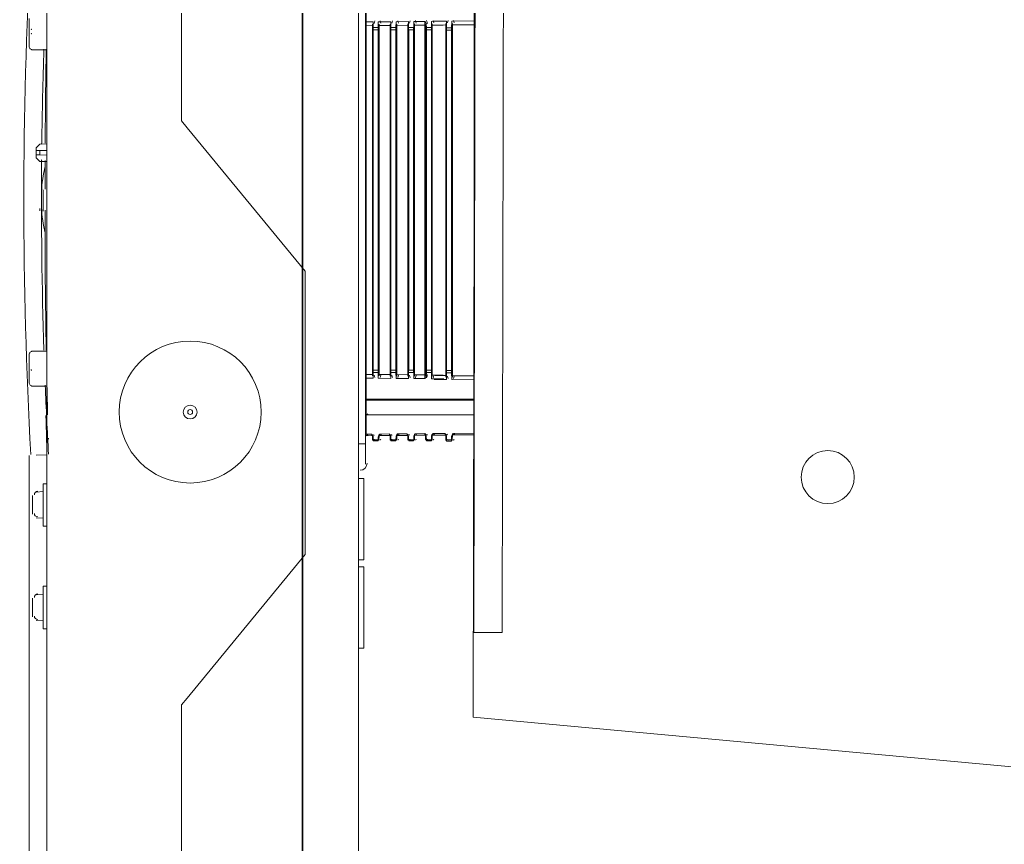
# Model space of a CAD drawing. Header units: millimetres. Extents: x -10496 to -5455, y -188 to 7293.
# Drawn here: x -7492.87 to -7465.06, y 3110.76 to 3134.06 of the extents above; entities that cross this region are included whole.
import ezdxf

# ---------------------------------------------------------------- set-up
doc = ezdxf.new("R2010")
doc.units = ezdxf.units.MM
for name, color, linetype, lineweight in [('00 TEFRİŞ', 252, 'Continuous', 13), ('GJC_duvar', 10, 'Continuous', 30), ('GJC_tefris', 30, 'Continuous', 0), ('GJC_ölçüler', 253, 'Continuous', 5)]:
    doc.layers.add(name, color=color, linetype=linetype, lineweight=lineweight)

# ---------------------------------------------------------------- blocks, each defined once
blk = doc.blocks.new('rölöveteyit')
at = {"layer": 'GJC_duvar'}
blk.add_lwpolyline([(31617.041, -28365.676), (31617.041, -28995.676)], dxfattribs=at)
blk = doc.blocks.new('new ytong')
at = {"layer": '00 TEFRİŞ', "color": 8}
blk.add_line((-19093.338, 3825.562), (-19093.338, 2635.562), dxfattribs=at)
at = {"layer": 'GJC_duvar'}
blk.add_lwpolyline([(-19093.338, 3825.562), (-19093.338, 2635.562)], dxfattribs=at)
at = {"layer": 'GJC_ölçüler', "color": 51, "lineweight": 30, "true_color": 0xf8f6b0}
blk.add_lwpolyline([(-19093.338, 3815.562), (-18813.338, 3815.562), (-18813.338, 3339.395), (-19093.338, 3339.395)], close=True, dxfattribs=at)
blk = doc.blocks.new('fgjh')
at = {"layer": 'GJC_tefris', "color": 151, "extrusion": (-0.016672, 1.52509e-05, 0.999861)}
for p, q in [((5037975.459, 2445223.817, 2049.159), (5037991.807, 2445223.817, 2049.431)), ((5037987.772, 2445223.718, 2049.364), (5037987.243, 2445223.718, 2049.355)), ((5037990.672, 2445223.718, 2049.412), (5037990.143, 2445223.718, 2049.404)), ((5037993.762, 2445223.717, 2049.464), (5037993.762, 2445223.317, 2049.464)), ((5037993.862, 2445223.817, 2049.466), (5037994.652, 2445223.817, 2049.479)), ((5037994.752, 2445223.317, 2049.48), (5037994.752, 2445223.717, 2049.48)), ((5038003.26, 2445223.717, 2049.622), (5038003.26, 2445223.317, 2049.622)), ((5038003.36, 2445223.817, 2049.624), (5038004.15, 2445223.817, 2049.637)), ((5037986.908, 2445223.417, 2049.35), (5037988.108, 2445223.417, 2049.37)), ((5037986.908, 2445223.417, 2049.35), (5037986.908, 2445223.317, 2049.35)), ((5037987.143, 2445223.623, 2049.354), (5037987.133, 2445223.418, 2049.353)), ((5037987.133, 2445223.418, 2049.353), (5037987.883, 2445223.418, 2049.366)), ((5037987.381, 2445223.418, 2049.358), (5037987.383, 2445223.417, 2049.358)), ((5037987.633, 2445223.417, 2049.362), (5037987.635, 2445223.418, 2049.362)), ((5037987.883, 2445223.418, 2049.366), (5037987.872, 2445223.623, 2049.366)), ((5037988.108, 2445223.317, 2049.37), (5037988.108, 2445223.417, 2049.37)), ((5037989.807, 2445223.417, 2049.398), (5037991.007, 2445223.417, 2049.418)), ((5037989.807, 2445223.417, 2049.398), (5037989.807, 2445223.317, 2049.398)), ((5037990.043, 2445223.623, 2049.402), (5037990.032, 2445223.418, 2049.402)), ((5037990.032, 2445223.418, 2049.402), (5037990.782, 2445223.418, 2049.414)), ((5037990.28, 2445223.418, 2049.406), (5037990.282, 2445223.417, 2049.406)), ((5037990.532, 2445223.417, 2049.41), (5037990.534, 2445223.418, 2049.41)), ((5037990.782, 2445223.418, 2049.414), (5037990.771, 2445223.623, 2049.414)), ((5037991.007, 2445223.317, 2049.418), (5037991.007, 2445223.417, 2049.418)), ((5037991.813, 2445223.617, 2049.431), (5037991.821, 2445223.317, 2049.432)), ((5037998.706, 2445223.417, 2049.546), (5037999.006, 2445223.417, 2049.551)), ((5037998.711, 2445223.517, 2049.547), (5037998.78, 2445223.517, 2049.548)), ((5037999.306, 2445223.417, 2049.556), (5037999.006, 2445223.417, 2049.551)), ((5038000.111, 2445223.517, 2049.57), (5038000.108, 2445223.317, 2049.57)), ((5038000.213, 2445223.617, 2049.572), (5038000.111, 2445223.517, 2049.57)), ((5038000.115, 2445223.517, 2049.57), (5038000.111, 2445223.517, 2049.57)), ((5038000.115, 2445223.517, 2049.57), (5038000.115, 2445223.517, 2049.57)), ((5038000.22, 2445223.617, 2049.572), (5038000.213, 2445223.617, 2049.572)), ((5038000.22, 2445223.617, 2049.572), (5038000.248, 2445223.617, 2049.572)), ((5038000.277, 2445223.617, 2049.573), (5038000.248, 2445223.617, 2049.572)), ((5038000.277, 2445223.617, 2049.573), (5038000.297, 2445223.617, 2049.573)), ((5038000.291, 2445223.317, 2049.573), (5038000.295, 2445223.509, 2049.573)), ((5038000.295, 2445223.509, 2049.573), (5038000.297, 2445223.617, 2049.573)), ((5038000.297, 2445223.617, 2049.573), (5038000.312, 2445223.617, 2049.573)), ((5038000.312, 2445223.517, 2049.573), (5038000.311, 2445223.517, 2049.573)), ((5038000.312, 2445223.617, 2049.573), (5038000.4, 2445223.617, 2049.575)), ((5038000.4, 2445223.517, 2049.575), (5038000.312, 2445223.517, 2049.573)), ((5038000.4, 2445223.617, 2049.575), (5038000.415, 2445223.617, 2049.575)), ((5038000.401, 2445223.517, 2049.575), (5038000.4, 2445223.517, 2049.575)), ((5038000.415, 2445223.617, 2049.575), (5038000.435, 2445223.617, 2049.575)), ((5038000.415, 2445223.617, 2049.575), (5038000.417, 2445223.509, 2049.575)), ((5038000.417, 2445223.509, 2049.575), (5038000.42, 2445223.317, 2049.575)), ((5038000.464, 2445223.617, 2049.576), (5038000.435, 2445223.617, 2049.575)), ((5038000.464, 2445223.617, 2049.576), (5038000.492, 2445223.617, 2049.576)), ((5038000.601, 2445223.517, 2049.578), (5038000.499, 2445223.617, 2049.576)), ((5038000.597, 2445223.517, 2049.578), (5038000.596, 2445223.517, 2049.578)), ((5038000.597, 2445223.517, 2049.578), (5038000.601, 2445223.517, 2049.578)), ((5038000.604, 2445223.317, 2049.578), (5038000.601, 2445223.517, 2049.578)), ((5037979.122, 2445223.317, 2049.22), (5038018.89, 2445223.317, 2049.883)), ((5037967.735, 2445219.517, 2049.03), (5037984.758, 2445219.517, 2049.314)), ((5037984.758, 2445219.517, 2049.314), (5037984.952, 2445219.357, 2049.317)), ((5038001.061, 2445219.357, 2049.586), (5038001.256, 2445219.517, 2049.589)), ((5038001.256, 2445219.517, 2049.589), (5038030.277, 2445219.517, 2050.073)), ((5037984.952, 2445219.357, 2049.317), (5037989.007, 2445216.017, 2049.385)), ((5037997.006, 2445216.017, 2049.518), (5038001.061, 2445219.357, 2049.586)), ((5037989.007, 2445216.017, 2049.385), (5037997.006, 2445216.017, 2049.518)), ((5038030.277, 2445214.517, 2050.073), (5037967.735, 2445214.517, 2049.03)), ((5037986.358, 2445214.517, 2049.341), (5037986.358, 2445214.367, 2049.341)), ((5037988.657, 2445214.367, 2049.379), (5037988.657, 2445214.517, 2049.379)), ((5037988.857, 2445214.517, 2049.382), (5037988.857, 2445214.367, 2049.382)), ((5037991.157, 2445214.367, 2049.421), (5037991.157, 2445214.517, 2049.421)), ((5037991.362, 2445214.517, 2049.424), (5037991.362, 2445214.514, 2049.424)), ((5037992.132, 2445214.317, 2049.437), (5037992.132, 2445214.514, 2049.437)), ((5037986.358, 2445214.367, 2049.341), (5037988.657, 2445214.367, 2049.379)), ((5037988.857, 2445214.367, 2049.382), (5037991.157, 2445214.367, 2049.421)), ((5037991.562, 2445214.317, 2049.427), (5037992.132, 2445214.317, 2049.437)), ((5037992.132, 2445214.317, 2049.437), (5038005.908, 2445214.317, 2049.667)), ((5037992.363, 2445214.297, 2049.441), (5037992.364, 2445214.139, 2049.441)), ((5037992.408, 2445214.14, 2049.442), (5037992.407, 2445214.297, 2049.442)), ((5037992.407, 2445214.297, 2049.442), (5037992.956, 2445214.297, 2049.451)), ((5037992.956, 2445214.297, 2049.451), (5037993.37, 2445214.297, 2049.458)), ((5037992.956, 2445214.297, 2049.451), (5037992.956, 2445211.245, 2049.451)), ((5037993.37, 2445214.297, 2049.458), (5037993.37, 2445211.245, 2049.458)), ((5037993.37, 2445214.297, 2049.458), (5037993.396, 2445214.297, 2049.458)), ((5037993.396, 2445211.245, 2049.458), (5037993.396, 2445214.297, 2049.458)), ((5037993.396, 2445214.297, 2049.458), (5037993.988, 2445214.297, 2049.468)), ((5037993.988, 2445214.297, 2049.468), (5037993.987, 2445214.101, 2049.468)), ((5037994.093, 2445214.12, 2049.47), (5037994.094, 2445214.297, 2049.47)), ((5037994.094, 2445214.317, 2049.47), (5037994.094, 2445214.297, 2049.47)), ((5037994.094, 2445214.297, 2049.47), (5038003.945, 2445214.297, 2049.634)), ((5038003.945, 2445214.317, 2049.634), (5038003.945, 2445214.297, 2049.634)), ((5038003.947, 2445214.12, 2049.634), (5038003.945, 2445214.297, 2049.634)), ((5038004.644, 2445214.297, 2049.646), (5038004.051, 2445214.297, 2049.636)), ((5038004.051, 2445214.297, 2049.636), (5038004.053, 2445214.101, 2049.636)), ((5037992.221, 2445214.097, 2049.438), (5037992.25, 2445214.098, 2049.439)), ((5037992.221, 2445214.097, 2049.438), (5037992.221, 2445213.957, 2049.438)), ((5037992.25, 2445213.956, 2049.439), (5037992.221, 2445213.957, 2049.438)), ((5037992.264, 2445214.118, 2049.439), (5037992.24, 2445214.117, 2049.439)), ((5037992.24, 2445213.937, 2049.439), (5037992.264, 2445213.936, 2049.439)), ((5037992.25, 2445214.098, 2049.439), (5037992.331, 2445214.099, 2049.44)), ((5037992.25, 2445213.956, 2049.439), (5037992.25, 2445214.098, 2049.439)), ((5037992.333, 2445213.955, 2049.44), (5037992.25, 2445213.956, 2049.439)), ((5037992.345, 2445214.119, 2049.441), (5037992.264, 2445214.118, 2049.439)), ((5037992.264, 2445213.936, 2049.439), (5037992.347, 2445213.935, 2049.441)), ((5037992.366, 2445213.915, 2049.441), (5037992.368, 2445213.639, 2049.441)), ((5037992.412, 2445213.64, 2049.442), (5037992.41, 2445213.914, 2049.442)), ((5037993.985, 2445213.954, 2049.468), (5037993.982, 2445213.601, 2049.468)), ((5037994.145, 2445213.956, 2049.471), (5037993.985, 2445213.954, 2049.468)), ((5037993.987, 2445214.101, 2049.468), (5037994.145, 2445214.098, 2049.471)), ((5037994.052, 2445213.934, 2049.469), (5037994.159, 2445213.936, 2049.471)), ((5037994.159, 2445214.118, 2049.471), (5037994.053, 2445214.12, 2049.469)), ((5037994.088, 2445213.62, 2049.47), (5037994.091, 2445213.935, 2049.47)), ((5037994.091, 2445213.935, 2049.47), (5038003.948, 2445213.935, 2049.634)), ((5038003.947, 2445214.12, 2049.634), (5037994.093, 2445214.12, 2049.47)), ((5037994.145, 2445214.098, 2049.471), (5037994.145, 2445213.956, 2049.471)), ((5038003.824, 2445214.117, 2049.632), (5037994.216, 2445214.117, 2049.472)), ((5037994.216, 2445214.117, 2049.472), (5037994.216, 2445214.097, 2049.472)), ((5037994.216, 2445213.957, 2049.472), (5037994.216, 2445214.097, 2049.472)), ((5037994.216, 2445214.097, 2049.472), (5038003.824, 2445214.097, 2049.632)), ((5038003.824, 2445213.957, 2049.632), (5037994.216, 2445213.957, 2049.472)), ((5037994.216, 2445213.957, 2049.472), (5037994.216, 2445213.937, 2049.472)), ((5037994.216, 2445213.937, 2049.472), (5038003.824, 2445213.937, 2049.632)), ((5038003.824, 2445214.117, 2049.632), (5038003.824, 2445214.097, 2049.632)), ((5038003.824, 2445213.957, 2049.632), (5038003.824, 2445214.097, 2049.632)), ((5038003.824, 2445213.957, 2049.632), (5038003.824, 2445213.937, 2049.632)), ((5038003.88, 2445214.118, 2049.633), (5038003.986, 2445214.12, 2049.635)), ((5038003.988, 2445213.934, 2049.635), (5038003.88, 2445213.936, 2049.633)), ((5038004.053, 2445214.101, 2049.636), (5038003.894, 2445214.098, 2049.633)), ((5038003.894, 2445214.098, 2049.633), (5038003.894, 2445213.956, 2049.633)), ((5038003.894, 2445213.956, 2049.633), (5038004.054, 2445213.954, 2049.636)), ((5038003.951, 2445213.62, 2049.634), (5038003.948, 2445213.935, 2049.634)), ((5038004.054, 2445213.954, 2049.636), (5038004.057, 2445213.601, 2049.636)), ((5037992.221, 2445213.597, 2049.438), (5037992.25, 2445213.598, 2049.439)), ((5037992.221, 2445213.597, 2049.438), (5037992.221, 2445213.457, 2049.438)), ((5037992.25, 2445213.456, 2049.439), (5037992.221, 2445213.457, 2049.438)), ((5037992.264, 2445213.618, 2049.439), (5037992.24, 2445213.617, 2049.439)), ((5037992.24, 2445213.437, 2049.439), (5037992.264, 2445213.436, 2049.439)), ((5037992.25, 2445213.598, 2049.439), (5037992.336, 2445213.599, 2049.44)), ((5037992.25, 2445213.456, 2049.439), (5037992.25, 2445213.598, 2049.439)), ((5037992.338, 2445213.455, 2049.44), (5037992.25, 2445213.456, 2049.439)), ((5037992.35, 2445213.619, 2049.441), (5037992.264, 2445213.618, 2049.439)), ((5037992.264, 2445213.436, 2049.439), (5037992.351, 2445213.435, 2049.441)), ((5037992.37, 2445213.415, 2049.441), (5037992.373, 2445213.14, 2049.441)), ((5037992.417, 2445213.14, 2049.442), (5037992.414, 2445213.414, 2049.442)), ((5037993.981, 2445213.453, 2049.468), (5037993.978, 2445213.101, 2049.468)), ((5037994.145, 2445213.456, 2049.471), (5037993.981, 2445213.453, 2049.468)), ((5037993.982, 2445213.601, 2049.468), (5037994.145, 2445213.598, 2049.471)), ((5037994.047, 2445213.434, 2049.469), (5037994.159, 2445213.436, 2049.471)), ((5037994.159, 2445213.618, 2049.471), (5037994.049, 2445213.62, 2049.469)), ((5037994.084, 2445213.12, 2049.47), (5037994.087, 2445213.434, 2049.47)), ((5037994.087, 2445213.434, 2049.47), (5038003.953, 2445213.434, 2049.634)), ((5038003.951, 2445213.62, 2049.634), (5037994.088, 2445213.62, 2049.47)), ((5037994.145, 2445213.598, 2049.471), (5037994.145, 2445213.456, 2049.471)), ((5038003.824, 2445213.617, 2049.632), (5037994.216, 2445213.617, 2049.472)), ((5037994.216, 2445213.617, 2049.472), (5037994.216, 2445213.597, 2049.472)), ((5037994.216, 2445213.457, 2049.472), (5037994.216, 2445213.597, 2049.472)), ((5037994.216, 2445213.597, 2049.472), (5038003.824, 2445213.597, 2049.632)), ((5038003.824, 2445213.457, 2049.632), (5037994.216, 2445213.457, 2049.472)), ((5037994.216, 2445213.457, 2049.472), (5037994.216, 2445213.437, 2049.472)), ((5037994.216, 2445213.437, 2049.472), (5038003.824, 2445213.437, 2049.632)), ((5038003.824, 2445213.617, 2049.632), (5038003.824, 2445213.597, 2049.632)), ((5038003.824, 2445213.457, 2049.632), (5038003.824, 2445213.597, 2049.632)), ((5038003.824, 2445213.457, 2049.632), (5038003.824, 2445213.437, 2049.632)), ((5038003.88, 2445213.618, 2049.633), (5038003.99, 2445213.62, 2049.635)), ((5038003.992, 2445213.434, 2049.635), (5038003.88, 2445213.436, 2049.633)), ((5038004.057, 2445213.601, 2049.636), (5038003.894, 2445213.598, 2049.633)), ((5038003.894, 2445213.598, 2049.633), (5038003.894, 2445213.456, 2049.633)), ((5038003.894, 2445213.456, 2049.633), (5038004.058, 2445213.453, 2049.636)), ((5038003.955, 2445213.12, 2049.634), (5038003.953, 2445213.434, 2049.634)), ((5038004.058, 2445213.453, 2049.636), (5038004.061, 2445213.101, 2049.636)), ((5037992.221, 2445213.097, 2049.438), (5037992.25, 2445213.098, 2049.439)), ((5037992.221, 2445213.097, 2049.438), (5037992.221, 2445212.957, 2049.438)), ((5037992.264, 2445213.118, 2049.439), (5037992.24, 2445213.117, 2049.439)), ((5037992.25, 2445213.098, 2049.439), (5037992.34, 2445213.099, 2049.44)), ((5037992.25, 2445212.956, 2049.439), (5037992.25, 2445213.098, 2049.439)), ((5037992.354, 2445213.119, 2049.441), (5037992.264, 2445213.118, 2049.439)), ((5037993.978, 2445213.101, 2049.468), (5037994.145, 2445213.098, 2049.471)), ((5037994.159, 2445213.118, 2049.471), (5037994.045, 2445213.12, 2049.469)), ((5038003.955, 2445213.12, 2049.634), (5037994.084, 2445213.12, 2049.47)), ((5037994.145, 2445213.098, 2049.471), (5037994.145, 2445212.956, 2049.471)), ((5038003.824, 2445213.117, 2049.632), (5037994.216, 2445213.117, 2049.472)), ((5037994.216, 2445213.117, 2049.472), (5037994.216, 2445213.097, 2049.472)), ((5037994.216, 2445212.957, 2049.472), (5037994.216, 2445213.097, 2049.472)), ((5037994.216, 2445213.097, 2049.472), (5038003.824, 2445213.097, 2049.632)), ((5038003.824, 2445213.117, 2049.632), (5038003.824, 2445213.097, 2049.632)), ((5038003.824, 2445212.957, 2049.632), (5038003.824, 2445213.097, 2049.632)), ((5038003.88, 2445213.118, 2049.633), (5038003.995, 2445213.12, 2049.635)), ((5038004.061, 2445213.101, 2049.636), (5038003.894, 2445213.098, 2049.633)), ((5038003.894, 2445213.098, 2049.633), (5038003.894, 2445212.956, 2049.633)), ((5037992.25, 2445212.956, 2049.439), (5037992.221, 2445212.957, 2049.438)), ((5037992.24, 2445212.937, 2049.439), (5037992.264, 2445212.936, 2049.439)), ((5037992.342, 2445212.955, 2049.44), (5037992.25, 2445212.956, 2049.439)), ((5037992.264, 2445212.936, 2049.439), (5037992.356, 2445212.935, 2049.441)), ((5037992.375, 2445212.915, 2049.441), (5037992.377, 2445212.64, 2049.441)), ((5037992.421, 2445212.64, 2049.442), (5037992.419, 2445212.914, 2049.442)), ((5037993.977, 2445212.953, 2049.468), (5037993.974, 2445212.64, 2049.468)), ((5037994.145, 2445212.956, 2049.471), (5037993.977, 2445212.953, 2049.468)), ((5037994.043, 2445212.934, 2049.469), (5037994.159, 2445212.936, 2049.471)), ((5037994.08, 2445212.64, 2049.469), (5037994.082, 2445212.934, 2049.469)), ((5037994.082, 2445212.934, 2049.469), (5038003.957, 2445212.934, 2049.634)), ((5038003.824, 2445212.957, 2049.632), (5037994.216, 2445212.957, 2049.472)), ((5037994.216, 2445212.957, 2049.472), (5037994.216, 2445212.937, 2049.472)), ((5037994.216, 2445212.937, 2049.472), (5038003.824, 2445212.937, 2049.632)), ((5038003.824, 2445212.957, 2049.632), (5038003.824, 2445212.937, 2049.632)), ((5038003.996, 2445212.934, 2049.635), (5038003.88, 2445212.936, 2049.633)), ((5038003.894, 2445212.956, 2049.633), (5038004.063, 2445212.953, 2049.636)), ((5038003.959, 2445212.64, 2049.634), (5038003.957, 2445212.934, 2049.634)), ((5038004.063, 2445212.953, 2049.636), (5038004.065, 2445212.64, 2049.636)), ((5037992.221, 2445212.597, 2049.438), (5037992.25, 2445212.598, 2049.439)), ((5037992.221, 2445212.597, 2049.438), (5037992.221, 2445212.457, 2049.438)), ((5037992.264, 2445212.618, 2049.439), (5037992.24, 2445212.617, 2049.439)), ((5037992.25, 2445212.598, 2049.439), (5037992.344, 2445212.599, 2049.441)), ((5037992.25, 2445212.456, 2049.439), (5037992.25, 2445212.598, 2049.439)), ((5037992.358, 2445212.619, 2049.441), (5037992.264, 2445212.618, 2049.439)), ((5037994.051, 2445212.599, 2049.469), (5037994.145, 2445212.598, 2049.471)), ((5037994.159, 2445212.618, 2049.471), (5037994.065, 2445212.619, 2049.469)), ((5038003.959, 2445212.64, 2049.634), (5037994.08, 2445212.64, 2049.469)), ((5037994.08, 2445212.64, 2049.469), (5037994.08, 2445212.619, 2049.469)), ((5037994.08, 2445212.619, 2049.469), (5038003.959, 2445212.619, 2049.634)), ((5037994.145, 2445212.598, 2049.471), (5037994.145, 2445212.456, 2049.471)), ((5037994.216, 2445212.597, 2049.472), (5037994.216, 2445212.617, 2049.472)), ((5038003.824, 2445212.617, 2049.632), (5037994.216, 2445212.617, 2049.472)), ((5037994.216, 2445212.457, 2049.472), (5037994.216, 2445212.597, 2049.472)), ((5037994.216, 2445212.597, 2049.472), (5038003.824, 2445212.597, 2049.632)), ((5038003.824, 2445212.597, 2049.632), (5038003.824, 2445212.617, 2049.632)), ((5038003.824, 2445212.457, 2049.632), (5038003.824, 2445212.597, 2049.632)), ((5038003.88, 2445212.618, 2049.633), (5038003.975, 2445212.619, 2049.634)), ((5038003.989, 2445212.599, 2049.635), (5038003.894, 2445212.598, 2049.633)), ((5038003.894, 2445212.598, 2049.633), (5038003.894, 2445212.456, 2049.633)), ((5038003.959, 2445212.64, 2049.634), (5038003.959, 2445212.619, 2049.634)), ((5037992.25, 2445212.456, 2049.439), (5037992.221, 2445212.457, 2049.438)), ((5037992.24, 2445212.437, 2049.439), (5037992.264, 2445212.436, 2049.439)), ((5037992.346, 2445212.455, 2049.441), (5037992.25, 2445212.456, 2049.439)), ((5037992.264, 2445212.436, 2049.439), (5037992.36, 2445212.435, 2049.441)), ((5037992.379, 2445212.415, 2049.441), (5037992.382, 2445212.14, 2049.441)), ((5037992.38, 2445212.343, 2049.441), (5037992.382, 2445212.068, 2049.441)), ((5037992.426, 2445212.14, 2049.442), (5037992.423, 2445212.414, 2049.442)), ((5037992.426, 2445212.069, 2049.442), (5037992.424, 2445212.342, 2049.442)), ((5037993.955, 2445212.381, 2049.467), (5037993.952, 2445212.029, 2049.467)), ((5037993.972, 2445212.453, 2049.468), (5037993.969, 2445212.101, 2049.468)), ((5037994.145, 2445212.456, 2049.471), (5037993.972, 2445212.453, 2049.468)), ((5037994.039, 2445212.434, 2049.469), (5037994.159, 2445212.436, 2049.471)), ((5037994.059, 2445212.048, 2049.469), (5037994.061, 2445212.362, 2049.469)), ((5037994.075, 2445212.12, 2049.469), (5037994.078, 2445212.434, 2049.469)), ((5037994.078, 2445212.434, 2049.469), (5038003.961, 2445212.434, 2049.634)), ((5038003.824, 2445212.457, 2049.632), (5037994.216, 2445212.457, 2049.472)), ((5037994.216, 2445212.457, 2049.472), (5037994.216, 2445212.437, 2049.472)), ((5037994.216, 2445212.437, 2049.472), (5038003.824, 2445212.437, 2049.632)), ((5038003.824, 2445212.457, 2049.632), (5038003.824, 2445212.437, 2049.632)), ((5038004.001, 2445212.434, 2049.635), (5038003.88, 2445212.436, 2049.633)), ((5038003.894, 2445212.456, 2049.633), (5038004.067, 2445212.453, 2049.636)), ((5038003.964, 2445212.12, 2049.634), (5038003.961, 2445212.434, 2049.634)), ((5038003.965, 2445212.048, 2049.634), (5038003.962, 2445212.362, 2049.634)), ((5038004.067, 2445212.453, 2049.636), (5038004.07, 2445212.101, 2049.636)), ((5038004.068, 2445212.381, 2049.636), (5038004.071, 2445212.029, 2049.636)), ((5037992.213, 2445212.026, 2049.438), (5037992.213, 2445211.885, 2049.438)), ((5037992.213, 2445212.026, 2049.438), (5037992.242, 2445212.026, 2049.439)), ((5037992.256, 2445212.046, 2049.439), (5037992.232, 2445212.046, 2049.439)), ((5037992.242, 2445212.026, 2049.439), (5037992.349, 2445212.028, 2049.441)), ((5037992.242, 2445211.885, 2049.439), (5037992.242, 2445212.026, 2049.439)), ((5037992.363, 2445212.048, 2049.441), (5037992.256, 2445212.046, 2049.439)), ((5037993.952, 2445212.029, 2049.467), (5037994.137, 2445212.026, 2049.47)), ((5037994.151, 2445212.046, 2049.471), (5037994.019, 2445212.048, 2049.468)), ((5038003.965, 2445212.048, 2049.634), (5037994.059, 2445212.048, 2049.469)), ((5037994.137, 2445212.026, 2049.47), (5037994.137, 2445211.885, 2049.47)), ((5038003.815, 2445212.046, 2049.632), (5037994.208, 2445212.046, 2049.472)), ((5037994.208, 2445212.046, 2049.472), (5037994.208, 2445212.026, 2049.472)), ((5037994.208, 2445211.885, 2049.472), (5037994.208, 2445212.026, 2049.472)), ((5037994.208, 2445212.026, 2049.472), (5038003.815, 2445212.026, 2049.632)), ((5038003.815, 2445212.046, 2049.632), (5038003.815, 2445212.026, 2049.632)), ((5038003.815, 2445211.885, 2049.632), (5038003.815, 2445212.026, 2049.632)), ((5038003.872, 2445212.046, 2049.633), (5038004.004, 2445212.048, 2049.635)), ((5038004.071, 2445212.029, 2049.636), (5038003.886, 2445212.026, 2049.633)), ((5038003.886, 2445212.026, 2049.633), (5038003.886, 2445211.885, 2049.633)), ((5037992.242, 2445211.885, 2049.439), (5037992.213, 2445211.885, 2049.438)), ((5037992.232, 2445211.865, 2049.439), (5037992.256, 2445211.865, 2049.439)), ((5037992.351, 2445211.883, 2049.441), (5037992.242, 2445211.885, 2049.439)), ((5037992.256, 2445211.865, 2049.439), (5037992.365, 2445211.863, 2049.441)), ((5037992.384, 2445211.843, 2049.441), (5037992.389, 2445211.245, 2049.441)), ((5037992.433, 2445211.245, 2049.442), (5037992.428, 2445211.842, 2049.442)), ((5037993.951, 2445211.881, 2049.467), (5037993.945, 2445211.245, 2049.467)), ((5037994.137, 2445211.885, 2049.47), (5037993.951, 2445211.881, 2049.467)), ((5037994.017, 2445211.862, 2049.468), (5037994.151, 2445211.865, 2049.471)), ((5037994.052, 2445211.245, 2049.469), (5037994.057, 2445211.862, 2049.469)), ((5037994.057, 2445211.862, 2049.469), (5038003.966, 2445211.862, 2049.634)), ((5038003.815, 2445211.885, 2049.632), (5037994.208, 2445211.885, 2049.472)), ((5037994.208, 2445211.885, 2049.472), (5037994.208, 2445211.865, 2049.472)), ((5037994.208, 2445211.865, 2049.472), (5038003.815, 2445211.865, 2049.632)), ((5038003.815, 2445211.885, 2049.632), (5038003.815, 2445211.865, 2049.632)), ((5038004.006, 2445211.862, 2049.635), (5038003.872, 2445211.865, 2049.633)), ((5038003.886, 2445211.885, 2049.633), (5038004.072, 2445211.881, 2049.636)), ((5038003.972, 2445211.245, 2049.634), (5038003.966, 2445211.862, 2049.634)), ((5038004.072, 2445211.881, 2049.636), (5038004.078, 2445211.245, 2049.636)), ((5037992.389, 2445211.245, 2049.441), (5037992.433, 2445211.245, 2049.442)), ((5037992.433, 2445211.245, 2049.442), (5037992.947, 2445211.245, 2049.451)), ((5037993.362, 2445211.245, 2049.458), (5037992.947, 2445211.245, 2049.451)), ((5037993.362, 2445211.245, 2049.458), (5037993.387, 2445211.245, 2049.458)), ((5037993.387, 2445211.245, 2049.458), (5037993.945, 2445211.245, 2049.467)), ((5037993.945, 2445211.245, 2049.467), (5037994.052, 2445211.245, 2049.469)), ((5037994.052, 2445211.245, 2049.469), (5038003.972, 2445211.245, 2049.634)), ((5038004.078, 2445211.245, 2049.636), (5038003.972, 2445211.245, 2049.634)), ((5038004.636, 2445211.245, 2049.645), (5038004.078, 2445211.245, 2049.636))]:
    blk.add_line(p, q, dxfattribs=at)
at = {"layer": 'GJC_tefris', "color": 151, "elevation": 2049.552}
blk.add_lwpolyline([(5037981.657, 2445181.342), (5037984.412, 2445211.272), (5038013.612, 2445211.219), (5038016.257, 2445181.278)], dxfattribs=at)
blk.add_lwpolyline([(5037986.806, 2445211.256), (5038011.206, 2445211.211), (5038011.205, 2445210.411), (5037986.805, 2445210.456)], close=True, dxfattribs=at)
at = {"layer": 'GJC_tefris', "color": 151, "extrusion": (-0.016672, 1.52509e-05, 0.999861)}
for radius in [2.005, 0.195, 0.0698]:
    blk.add_circle((-2449826.804, 5035088.381, -81907.714), radius, dxfattribs=at)
at = {"layer": 'GJC_tefris', "color": 151}
blk.add_circle((5037991.193, 2445201.26, 2049.552), 0.75, dxfattribs=at)
at = {"layer": 'GJC_tefris', "color": 151, "extrusion": (-0.016672, 1.52509e-05, 0.999861)}
for centre, radius, start, end in [((-2449701.81, 5035094.495, -81907.714), 129.7, 176.87012, 183.23468), ((-2449831.1, 5035082.612, -81907.714), 0.1, 180.0524, 267.0524), ((-2449831.1, 5035083.141, -81907.714), 0.1, 93.0524, 180.0524), ((-2449831.103, 5035085.512, -81907.714), 0.1, 180.0524, 267.0524), ((-2449831.103, 5035086.041, -81907.714), 0.1, 93.0524, 180.0524), ((-2449831.278, 5035089.578, -81907.714), 0.02, 180.0699, 270.035), ((-2449831.286, 5035099.078, -81907.714), 0.02, 180.0699, 270.035), ((-2449831.286, 5035099.175, -81907.714), 0.02, 90.0699, 180.035), ((-2449701.81, 5035094.495, -81907.714), 129.2, 182.37902, 183.24084), ((-2449606.41, 5035094.282, -81907.714), 224.5, 181.31454, 181.52683), ((-2449701.81, 5035094.495, -81907.714), 129.2, 179.5623, 181.93969), ((-2449606.41, 5035094.282, -81907.714), 224.5, 180.0524, 181.06183), ((-2449826.81, 5035094.381, -81907.714), 4.206, 183.1629, 192.9816), ((-2449826.81, 5035094.381, -81907.714), 4.206, 167.1232, 176.942), ((-2449606.41, 5035094.882, -81907.714), 224.5, 179.84735, 180.0524), ((-2449830.515, 5035095.292, -81907.714), 0.532, 156.2669, 158.5467), ((-2449830.516, 5035096.163, -81907.714), 0.532, 201.5581, 203.838), ((-2449701.81, 5035094.495, -81907.714), 129.2, 178.16512, 179.34509), ((-2449606.41, 5035094.882, -81907.714), 224.5, 179.04298, 179.7215), ((-2449831.011, 5035087.619, -81907.714), 0.204, 358.938, 4.6165), ((-2449822.003, 5035086.94, -81907.714), 0.2, 271.0524, 0.0524), ((-2449821.784, 5035087.721, -81907.714), 0.02, 90.5524, 180.0524), ((-2449821.784, 5035088.314, -81907.714), 0.02, 90.0524, 180.0524), ((-2449821.584, 5035087.619, -81907.714), 0.02, 181.0524, 270.0524), ((-2449821.443, 5035087.619, -81907.714), 0.02, 270.0524, 359.0524), ((-2449821.626, 5035087.723, -81907.714), 0.02, 1.0524, 90.5524), ((-2449821.401, 5035087.725, -81907.714), 0.02, 90.5524, 179.0524), ((-2449821.581, 5035089.44, -81907.714), 0.159, 331.4345, 356.6064), ((-2449821.447, 5035089.442, -81907.714), 0.161, 183.5431, 208.4646), ((-2449821.456, 5035099.357, -81907.714), 0.161, 151.6402, 176.5617), ((-2449821.59, 5035099.358, -81907.714), 0.159, 3.4984, 28.6703), ((-2449821.126, 5035087.727, -81907.714), 0.02, 1.0524, 90.5524), ((-2449821.084, 5035087.62, -81907.714), 0.02, 181.0524, 270.0524), ((-2449820.943, 5035087.62, -81907.714), 0.02, 270.0524, 359.0524), ((-2449820.901, 5035087.73, -81907.714), 0.02, 90.5524, 179.0524), ((-2449821.081, 5035089.436, -81907.714), 0.159, 331.4345, 356.6064), ((-2449820.947, 5035089.438, -81907.714), 0.161, 183.5431, 208.4646), ((-2449820.956, 5035099.361, -81907.714), 0.161, 151.6402, 176.5617), ((-2449821.09, 5035099.363, -81907.714), 0.159, 3.4984, 28.6703), ((-2449820.584, 5035087.62, -81907.714), 0.02, 181.0524, 270.0524), ((-2449820.626, 5035087.732, -81907.714), 0.02, 1.0524, 90.5524), ((-2449820.447, 5035089.434, -81907.714), 0.161, 183.5431, 208.4646), ((-2449820.456, 5035099.366, -81907.714), 0.161, 151.6402, 176.5617), ((-2449820.443, 5035087.62, -81907.714), 0.02, 270.0524, 359.0524), ((-2449820.401, 5035087.734, -81907.714), 0.02, 90.5524, 179.0524), ((-2449820.581, 5035089.432, -81907.714), 0.159, 331.4345, 356.6064), ((-2449820.59, 5035099.368, -81907.714), 0.159, 3.4984, 28.6703), ((-2449820.084, 5035087.621, -81907.714), 0.02, 181.0524, 270.0524), ((-2449820.126, 5035087.737, -81907.714), 0.02, 1.0524, 90.5524), ((-2449820.431, 5035089.471, -81907.714), 0.324, 338.8558, 355.389), ((-2449820.44, 5035099.33, -81907.714), 0.324, 4.7158, 21.2491), ((-2449819.943, 5035087.621, -81907.714), 0.02, 270.0524, 359.0524), ((-2449819.901, 5035087.739, -81907.714), 0.02, 90.5524, 179.0524), ((-2449820.081, 5035089.428, -81907.714), 0.159, 331.4345, 356.6064), ((-2449820.09, 5035099.373, -81907.714), 0.159, 3.4984, 28.6703), ((-2449819.512, 5035087.613, -81907.714), 0.02, 181.0524, 270.0524), ((-2449819.555, 5035087.743, -81907.714), 0.02, 1.0524, 90.5524), ((-2449819.376, 5035089.41, -81907.714), 0.161, 183.5431, 208.4646), ((-2449819.385, 5035099.376, -81907.714), 0.161, 151.6402, 176.5617), ((-2449819.371, 5035087.613, -81907.714), 0.02, 270.0524, 359.0524), ((-2449819.329, 5035087.745, -81907.714), 0.02, 90.5524, 179.0524), ((-2449819.509, 5035089.408, -81907.714), 0.159, 331.4345, 356.6064), ((-2449819.518, 5035099.378, -81907.714), 0.159, 3.4984, 28.6703)]:
    blk.add_arc(centre, radius, start, end, dxfattribs=at)
for centre, major_axis, ratio, start_param, end_param in [((5037992.513, 2445214.297, 2049.443), (-0.15, 0, -0.003), 0.001163, 0.000012, 0.785448), ((5037992.393, 2445214.297, 2049.441), (0, 0.0141, 0), 1, -1.570796, 0), ((5037993.381, 2445214.297, 2049.458), (0, 0.02, 0), 1, 0, 1.570796), ((5037993.381, 2445214.297, 2049.458), (0, 0.0141, 0), 1, -1.570796, 0), ((5037993.974, 2445214.297, 2049.468), (0, 0.0141, 0), 1, -1.570796, 0), ((5037994.094, 2445214.297, 2049.47), (-0.15, 0, -0.003), 0.001163, 4.712301, 5.497738), ((5038003.945, 2445214.297, 2049.634), (0.15, 0, 0.003), 0.001163, 0.785448, 1.570884), ((5038004.065, 2445214.297, 2049.636), (0, 0.02, 0), 1, 0, 1.570796), ((5037992.264, 2445214.098, 2049.439), (-0.0003, 0.02, 0), 0.707053, 0, 1.558455), ((5037992.264, 2445213.956, 2049.439), (0.0003, 0.02, 0), 0.707053, 1.583137, 3.141593), ((5037992.346, 2445214.099, 2049.441), (-0.0003, 0.02, 0), 0.707053, 0, 1.558455), ((5037992.347, 2445213.955, 2049.441), (0.0003, 0.02, 0), 0.707053, 1.583137, 3.141593), ((5037992.514, 2445214.142, 2049.443), (0.15, 0.003, 0.003), 0.001163, 3.141581, 3.927017), ((5037992.516, 2445213.912, 2049.443), (-0.15, 0.003, -0.003), 0.001162, 0.000034, 0.785471), ((5037994.091, 2445213.932, 2049.47), (0.15, 0, 0.003), 0.017458, 1.570568, 1.836997), ((5037994.093, 2445214.122, 2049.47), (-0.15, 0, -0.003), 0.017452, 1.304291, 1.57072), ((5037994.159, 2445214.098, 2049.471), (0.0003, 0.02, 0), 0.707053, 0.024682, 1.583137), ((5037994.216, 2445214.099, 2049.472), (-0.1, 0, -0.0017), 0.013964, 0.785398, 1.570796), ((5037994.216, 2445213.955, 2049.472), (-0.1, 0, -0.0017), 0.013964, 4.712389, 5.497787), ((5037994.159, 2445213.956, 2049.471), (-0.0003, 0.02, 0), 0.707053, 1.558455, 3.116911), ((5037994.216, 2445214.119, 2049.472), (-0.08, 0, -0.0013), 0.017455, 0.785398, 1.570796), ((5037994.216, 2445213.935, 2049.472), (-0.08, 0, -0.0013), 0.017455, 4.712389, 5.497787), ((5038003.824, 2445214.119, 2049.632), (0.08, 0, 0.0013), 0.017455, 4.712389, 5.497787), ((5038003.824, 2445214.099, 2049.632), (0.1, 0, 0.0017), 0.013964, 4.712389, 5.497787), ((5038003.824, 2445213.955, 2049.632), (0.1, 0, 0.0017), 0.013964, 0.785398, 1.570796), ((5038003.824, 2445213.935, 2049.632), (0.08, 0, 0.0013), 0.017455, 0.785398, 1.570796), ((5038003.88, 2445214.098, 2049.633), (-0.0003, 0.02, 0), 0.707053, 4.700048, 6.258503), ((5038003.88, 2445213.956, 2049.633), (0.0003, 0.02, 0), 0.707053, 3.166275, 4.72473), ((5038003.947, 2445214.122, 2049.634), (0.15, 0, 0.003), 0.017452, 4.712465, 4.978894), ((5038003.948, 2445213.932, 2049.634), (-0.15, 0, -0.003), 0.017458, 4.446188, 4.712618), ((5037992.518, 2445213.642, 2049.443), (0.15, 0.003, 0.003), 0.001163, 3.141581, 3.927017), ((5037992.264, 2445213.598, 2049.439), (-0.0003, 0.02, 0), 0.707053, 0, 1.558455), ((5037992.264, 2445213.456, 2049.439), (0.0003, 0.02, 0), 0.707053, 1.583137, 3.141593), ((5037992.35, 2445213.599, 2049.441), (-0.0003, 0.02, 0), 0.707053, 0, 1.558455), ((5037992.352, 2445213.455, 2049.441), (0.0003, 0.02, 0), 0.707053, 1.583137, 3.141593), ((5037992.52, 2445213.412, 2049.443), (-0.15, 0.003, -0.003), 0.001162, 0.000034, 0.785471), ((5037994.087, 2445213.432, 2049.47), (0.15, 0, 0.003), 0.017458, 1.570568, 1.836997), ((5037994.088, 2445213.622, 2049.47), (-0.15, 0, -0.003), 0.017452, 1.304291, 1.57072), ((5037994.159, 2445213.598, 2049.471), (0.0003, 0.02, 0), 0.707053, 0.024682, 1.583137), ((5037994.216, 2445213.599, 2049.472), (-0.1, 0, -0.0017), 0.013964, 0.785398, 1.570796), ((5037994.216, 2445213.455, 2049.472), (-0.1, 0, -0.0017), 0.013964, 4.712389, 5.497787), ((5037994.159, 2445213.456, 2049.471), (-0.0003, 0.02, 0), 0.707053, 1.558455, 3.116911), ((5037994.216, 2445213.619, 2049.472), (0.08, 0, 0.0013), 0.017455, 3.926991, 4.712389), ((5037994.216, 2445213.435, 2049.472), (-0.08, 0, -0.0013), 0.017455, 4.712389, 5.497787), ((5038003.824, 2445213.619, 2049.632), (0.08, 0, 0.0013), 0.017455, 4.712389, 5.497787), ((5038003.824, 2445213.599, 2049.632), (0.1, 0, 0.0017), 0.013964, 4.712389, 5.497787), ((5038003.824, 2445213.455, 2049.632), (0.1, 0, 0.0017), 0.013964, 0.785398, 1.570796), ((5038003.824, 2445213.435, 2049.632), (0.08, 0, 0.0013), 0.017455, 0.785398, 1.570796), ((5038003.88, 2445213.598, 2049.633), (-0.0003, 0.02, 0), 0.707053, 4.700048, 6.258503), ((5038003.88, 2445213.456, 2049.633), (0.0003, 0.02, 0), 0.707053, 3.166275, 4.72473), ((5038003.951, 2445213.622, 2049.634), (0.15, 0, 0.003), 0.017452, 4.712465, 4.978894), ((5038003.953, 2445213.432, 2049.634), (-0.15, 0, -0.003), 0.017458, 4.446188, 4.712618), ((5037992.264, 2445213.098, 2049.439), (-0.0003, 0.02, 0), 0.707053, 0, 1.558455), ((5037992.354, 2445213.099, 2049.441), (-0.0003, 0.02, 0), 0.707053, 0, 1.558455), ((5037992.523, 2445213.142, 2049.443), (0.15, 0.003, 0.003), 0.001163, 3.141581, 3.927017), ((5037994.084, 2445213.122, 2049.47), (-0.15, 0, -0.003), 0.017452, 1.304291, 1.57072), ((5037994.159, 2445213.098, 2049.471), (0.0003, 0.02, 0), 0.707053, 0.024682, 1.583137), ((5037994.216, 2445213.099, 2049.472), (-0.1, 0, -0.0017), 0.013964, 0.785398, 1.570796), ((5037994.216, 2445213.119, 2049.472), (-0.08, 0, -0.0013), 0.017455, 0.785398, 1.570796), ((5038003.824, 2445213.119, 2049.632), (0.08, 0, 0.0013), 0.017455, 4.712389, 5.497787), ((5038003.824, 2445213.099, 2049.632), (0.1, 0, 0.0017), 0.013964, 4.712389, 5.497787), ((5038003.88, 2445213.098, 2049.633), (-0.0003, 0.02, 0), 0.707053, 4.700048, 6.258503), ((5038003.955, 2445213.122, 2049.634), (0.15, 0, 0.003), 0.017452, 4.712465, 4.978894), ((5037992.264, 2445212.956, 2049.439), (0.0003, 0.02, 0), 0.707053, 1.583137, 3.141593), ((5037992.356, 2445212.955, 2049.441), (0.0003, 0.02, 0), 0.707053, 1.583137, 3.141593), ((5037992.525, 2445212.912, 2049.444), (-0.15, 0.003, -0.003), 0.001162, 0.000034, 0.785471), ((5037994.082, 2445212.932, 2049.469), (0.15, 0, 0.003), 0.017458, 1.570568, 1.836997), ((5037994.216, 2445212.955, 2049.472), (-0.1, 0, -0.0017), 0.013964, 4.712389, 5.497787), ((5037994.159, 2445212.956, 2049.471), (-0.0003, 0.02, 0), 0.707053, 1.558455, 3.116911), ((5037994.216, 2445212.935, 2049.472), (-0.08, 0, -0.0013), 0.017455, 4.712389, 5.497787), ((5038003.824, 2445212.955, 2049.632), (0.1, 0, 0.0017), 0.013964, 0.785398, 1.570796), ((5038003.824, 2445212.935, 2049.632), (0.08, 0, 0.0013), 0.017455, 0.785398, 1.570796), ((5038003.88, 2445212.956, 2049.633), (0.0003, 0.02, 0), 0.707053, 3.166275, 4.72473), ((5038003.957, 2445212.932, 2049.634), (-0.15, 0, -0.003), 0.017458, 4.446188, 4.712618), ((5037992.264, 2445212.598, 2049.439), (-0.0003, 0.02, 0), 0.707053, 0, 1.558455), ((5037992.359, 2445212.599, 2049.441), (-0.0003, 0.02, 0), 0.707053, 0, 1.558455), ((5037992.527, 2445212.642, 2049.444), (0.15, 0.003, 0.003), 0.001163, 3.141581, 3.927017), ((5037994.08, 2445212.642, 2049.469), (-0.15, 0, -0.003), 0.018616, 0.785252, 1.570688), ((5037994.065, 2445212.599, 2049.469), (-0.0003, -0.02, 0), 0.707053, 3.166275, 4.72473), ((5037994.08, 2445212.622, 2049.469), (-0.17, 0, -0.003), 0.017452, 1.480977, 1.57072), ((5037994.159, 2445212.598, 2049.471), (-0.0003, -0.02, 0), 0.707053, 3.166275, 4.72473), ((5037994.216, 2445212.599, 2049.472), (-0.1, 0, -0.0017), 0.013964, 0.785398, 1.570796), ((5037994.216, 2445212.619, 2049.472), (0.08, 0, 0.0013), 0.017455, 3.926991, 4.712389), ((5038003.824, 2445212.619, 2049.632), (0.08, 0, 0.0013), 0.017455, 4.712389, 5.497787), ((5038003.824, 2445212.599, 2049.632), (0.1, 0, 0.0017), 0.013964, 4.712389, 5.497787), ((5038003.88, 2445212.598, 2049.633), (0.0003, -0.02, 0), 0.707053, 1.558455, 3.116911), ((5038003.959, 2445212.642, 2049.634), (0.15, 0, 0.003), 0.018616, 4.712497, 5.497933), ((5038003.959, 2445212.622, 2049.634), (0.17, 0, 0.003), 0.017452, 4.712465, 4.802208), ((5038003.975, 2445212.599, 2049.634), (0.0003, -0.02, 0), 0.707053, 1.558455, 3.116911), ((5037992.264, 2445212.456, 2049.439), (0.0003, 0.02, 0), 0.707053, 1.583137, 3.141593), ((5037992.361, 2445212.455, 2049.441), (0.0003, 0.02, 0), 0.707053, 1.583137, 3.141593), ((5037992.529, 2445212.412, 2049.444), (-0.15, 0.003, -0.003), 0.001162, 0.000034, 0.785471), ((5037994.078, 2445212.432, 2049.469), (0.15, 0, 0.003), 0.017458, 1.570568, 1.836997), ((5037994.216, 2445212.455, 2049.472), (-0.1, 0, -0.0017), 0.013964, 4.712389, 5.497787), ((5037994.159, 2445212.456, 2049.471), (-0.0003, 0.02, 0), 0.707053, 1.558455, 3.116911), ((5037994.216, 2445212.435, 2049.472), (-0.08, 0, -0.0013), 0.017455, 4.712389, 5.497787), ((5038003.824, 2445212.455, 2049.632), (0.1, 0, 0.0017), 0.013964, 0.785398, 1.570796), ((5038003.824, 2445212.435, 2049.632), (0.08, 0, 0.0013), 0.017455, 0.785398, 1.570796), ((5038003.88, 2445212.456, 2049.633), (0.0003, 0.02, 0), 0.707053, 3.166275, 4.72473), ((5038003.961, 2445212.432, 2049.634), (-0.15, 0, -0.003), 0.017458, 4.446188, 4.712618), ((5037992.256, 2445212.026, 2049.439), (-0.0003, 0.02, 0), 0.707053, 0, 1.558455), ((5037992.364, 2445212.028, 2049.441), (-0.0003, 0.02, 0), 0.707053, 0, 1.558455), ((5037992.532, 2445212.071, 2049.444), (0.15, 0.003, 0.003), 0.001163, 3.141581, 3.927017), ((5037994.059, 2445212.051, 2049.469), (-0.15, 0, -0.003), 0.017452, 1.304291, 1.57072), ((5037994.151, 2445212.026, 2049.471), (0.0003, 0.02, 0), 0.707053, 0.024682, 1.583137), ((5037994.208, 2445212.027, 2049.472), (-0.1, 0, -0.0017), 0.013964, 0.785398, 1.570796), ((5037994.208, 2445212.047, 2049.472), (-0.08, 0, -0.0013), 0.017455, 0.785398, 1.570796), ((5038003.815, 2445212.047, 2049.632), (-0.08, 0, -0.0013), 0.017455, 1.570796, 2.356194), ((5038003.815, 2445212.027, 2049.632), (0.1, 0, 0.0017), 0.013964, 4.712389, 5.497787), ((5038003.872, 2445212.026, 2049.633), (-0.0003, 0.02, 0), 0.707053, 4.700048, 6.258503), ((5038003.965, 2445212.051, 2049.634), (0.15, 0, 0.003), 0.017452, 4.712465, 4.978894), ((5037992.256, 2445211.885, 2049.439), (0.0003, 0.02, 0), 0.707053, 1.583137, 3.141593), ((5037992.366, 2445211.883, 2049.441), (0.0003, 0.02, 0), 0.707053, 1.583137, 3.141593), ((5037992.534, 2445211.84, 2049.444), (-0.15, 0.003, -0.003), 0.001162, 0.000035, 0.785471), ((5037994.057, 2445211.86, 2049.469), (0.15, 0, 0.003), 0.017458, 1.570568, 1.836997), ((5037994.208, 2445211.884, 2049.472), (-0.1, 0, -0.0017), 0.013964, 4.712389, 5.497787), ((5037994.151, 2445211.885, 2049.471), (-0.0003, 0.02, 0), 0.707053, 1.558455, 3.116911), ((5037994.208, 2445211.864, 2049.472), (-0.08, 0, -0.0013), 0.017455, 4.712389, 5.497787), ((5038003.815, 2445211.884, 2049.632), (0.1, 0, 0.0017), 0.013964, 0.785398, 1.570796), ((5038003.815, 2445211.864, 2049.632), (0.08, 0, 0.0013), 0.017455, 0.785398, 1.570796), ((5038003.872, 2445211.885, 2049.633), (0.0003, 0.02, 0), 0.707053, 3.166275, 4.72473), ((5038003.966, 2445211.86, 2049.634), (-0.15, 0, -0.003), 0.017458, 4.446188, 4.712618)]:
    blk.add_ellipse(centre, major_axis=major_axis, ratio=ratio, start_param=start_param, end_param=end_param, dxfattribs=at)
at = {"layer": 'GJC_tefris', "color": 151}
for points, knots in [([(5037993.762, 2445223.717, 2049.464), (5037993.762, 2445223.73, 2049.464), (5037993.764, 2445223.743, 2049.464), (5037993.774, 2445223.767, 2049.464), (5037993.782, 2445223.779, 2049.464), (5037993.8, 2445223.797, 2049.465), (5037993.811, 2445223.804, 2049.465), (5037993.836, 2445223.814, 2049.465), (5037993.849, 2445223.817, 2049.465), (5037993.862, 2445223.817, 2049.466)], [0, 0, 0, 0, 0.25, 0.25, 0.5, 0.5, 0.75, 0.75, 1, 1, 1, 1]), ([(5037994.752, 2445223.717, 2049.48), (5037994.752, 2445223.73, 2049.48), (5037994.749, 2445223.743, 2049.48), (5037994.739, 2445223.767, 2049.48), (5037994.732, 2445223.779, 2049.48), (5037994.713, 2445223.797, 2049.48), (5037994.702, 2445223.804, 2049.48), (5037994.678, 2445223.814, 2049.479), (5037994.665, 2445223.817, 2049.479), (5037994.652, 2445223.817, 2049.479)], [0, 0, 0, 0, 0.25, 0.25, 0.5, 0.5, 0.75, 0.75, 1, 1, 1, 1]), ([(5038003.26, 2445223.717, 2049.622), (5038003.26, 2445223.73, 2049.622), (5038003.263, 2445223.743, 2049.622), (5038003.273, 2445223.767, 2049.623), (5038003.28, 2445223.779, 2049.623), (5038003.299, 2445223.797, 2049.623), (5038003.31, 2445223.804, 2049.623), (5038003.334, 2445223.814, 2049.624), (5038003.347, 2445223.817, 2049.624), (5038003.36, 2445223.817, 2049.624)], [0, 0, 0, 0, 0.25, 0.25, 0.5, 0.5, 0.75, 0.75, 1, 1, 1, 1]), ([(5038000.295, 2445223.509, 2049.573), (5038000.295, 2445223.511, 2049.573), (5038000.296, 2445223.513, 2049.573), (5038000.302, 2445223.516, 2049.573), (5038000.306, 2445223.517, 2049.573), (5038000.311, 2445223.517, 2049.573)], [0, 0, 0, 0, 0.5, 0.5, 1, 1, 1, 1]), ([(5038000.417, 2445223.509, 2049.575), (5038000.417, 2445223.511, 2049.575), (5038000.415, 2445223.513, 2049.575), (5038000.41, 2445223.516, 2049.575), (5038000.405, 2445223.517, 2049.575), (5038000.401, 2445223.517, 2049.575)], [0, 0, 0, 0, 0.5, 0.5, 1, 1, 1, 1]), ([(5037992.93, 2445223.343, 2049.45), (5037992.93, 2445223.343, 2049.45), (5037992.93, 2445223.343, 2049.45), (5037992.93, 2445223.343, 2049.45), (5037992.929, 2445223.343, 2049.45), (5037992.928, 2445223.343, 2049.45), (5037992.924, 2445223.343, 2049.45), (5037992.92, 2445223.342, 2049.45), (5037992.906, 2445223.342, 2049.45), (5037992.891, 2445223.342, 2049.449), (5037992.852, 2445223.341, 2049.449), (5037992.828, 2445223.34, 2049.448), (5037992.784, 2445223.339, 2049.448), (5037992.769, 2445223.339, 2049.447), (5037992.735, 2445223.338, 2049.447), (5037992.717, 2445223.337, 2049.447), (5037992.621, 2445223.335, 2049.445), (5037992.527, 2445223.332, 2049.443), (5037992.389, 2445223.328, 2049.441), (5037992.361, 2445223.327, 2049.441), (5037992.301, 2445223.326, 2049.44), (5037992.27, 2445223.325, 2049.439), (5037992.175, 2445223.322, 2049.438), (5037992.108, 2445223.32, 2049.436), (5037992.037, 2445223.318, 2049.435)], [0, 0, 0, 0, 0.015625, 0.015625, 0.03125, 0.0625, 0.0625, 0.125, 0.125, 0.25, 0.25, 0.375, 0.375, 0.4375, 0.4375, 0.5, 0.5, 0.75, 0.75, 0.8125, 0.8125, 0.875, 0.875, 1, 1, 1, 1]), ([(5037992.287, 2445223.318, 2049.439), (5037992.391, 2445223.322, 2049.441), (5037992.482, 2445223.326, 2049.443), (5037992.642, 2445223.332, 2049.445), (5037992.709, 2445223.334, 2049.446), (5037992.82, 2445223.338, 2049.448), (5037992.861, 2445223.34, 2049.449), (5037992.902, 2445223.342, 2049.45), (5037992.913, 2445223.342, 2049.45), (5037992.921, 2445223.342, 2049.45), (5037992.923, 2445223.342, 2049.45), (5037992.924, 2445223.342, 2049.45)], [0, 0, 0, 0, 0.25, 0.25, 0.5, 0.5, 0.75, 0.75, 0.875, 0.875, 0.9053439, 0.9053439, 0.9053439, 0.9053439]), ([(5037992.331, 2445214.099, 2049.44), (5037992.345, 2445214.099, 2049.441), (5037992.359, 2445214.105, 2049.441), (5037992.384, 2445214.121, 2049.441), (5037992.396, 2445214.13, 2049.441), (5037992.408, 2445214.14, 2049.442)], [0, 0, 0, 0, 0.5, 0.5, 1, 1, 1, 1]), ([(5037992.41, 2445213.914, 2049.442), (5037992.398, 2445213.924, 2049.441), (5037992.386, 2445213.933, 2049.441), (5037992.361, 2445213.949, 2049.441), (5037992.347, 2445213.955, 2049.441), (5037992.333, 2445213.955, 2049.44)], [0, 0, 0, 0, 0.5, 0.5, 1, 1, 1, 1]), ([(5037992.345, 2445214.119, 2049.441), (5037992.354, 2445214.119, 2049.441), (5037992.363, 2445214.123, 2049.441), (5037992.384, 2445214.131, 2049.441), (5037992.395, 2445214.135, 2049.441), (5037992.408, 2445214.14, 2049.442)], [0, 0, 0, 0, 0.5, 0.5, 1, 1, 1, 1]), ([(5037992.41, 2445213.914, 2049.442), (5037992.397, 2445213.919, 2049.441), (5037992.386, 2445213.923, 2049.441), (5037992.365, 2445213.931, 2049.441), (5037992.356, 2445213.935, 2049.441), (5037992.347, 2445213.935, 2049.441)], [0, 0, 0, 0, 0.5, 0.5, 1, 1, 1, 1]), ([(5037992.336, 2445213.599, 2049.44), (5037992.35, 2445213.6, 2049.441), (5037992.363, 2445213.605, 2049.441), (5037992.388, 2445213.621, 2049.441), (5037992.4, 2445213.631, 2049.441), (5037992.412, 2445213.64, 2049.442)], [0, 0, 0, 0, 0.5, 0.5, 1, 1, 1, 1]), ([(5037992.35, 2445213.619, 2049.441), (5037992.358, 2445213.619, 2049.441), (5037992.367, 2445213.623, 2049.441), (5037992.388, 2445213.631, 2049.441), (5037992.4, 2445213.636, 2049.441), (5037992.412, 2445213.64, 2049.442)], [0, 0, 0, 0, 0.5, 0.5, 1, 1, 1, 1]), ([(5037992.414, 2445213.414, 2049.442), (5037992.402, 2445213.424, 2049.441), (5037992.39, 2445213.433, 2049.441), (5037992.365, 2445213.449, 2049.441), (5037992.352, 2445213.455, 2049.441), (5037992.338, 2445213.455, 2049.44)], [0, 0, 0, 0, 0.5, 0.5, 1, 1, 1, 1]), ([(5037992.414, 2445213.414, 2049.442), (5037992.401, 2445213.419, 2049.441), (5037992.39, 2445213.423, 2049.441), (5037992.369, 2445213.431, 2049.441), (5037992.36, 2445213.435, 2049.441), (5037992.351, 2445213.435, 2049.441)], [0, 0, 0, 0, 0.5, 0.5, 1, 1, 1, 1]), ([(5037992.34, 2445213.099, 2049.44), (5037992.354, 2445213.1, 2049.441), (5037992.367, 2445213.106, 2049.441), (5037992.393, 2445213.121, 2049.441), (5037992.405, 2445213.131, 2049.442), (5037992.417, 2445213.14, 2049.442)], [0, 0, 0, 0, 0.5, 0.5, 1, 1, 1, 1]), ([(5037992.354, 2445213.119, 2049.441), (5037992.363, 2445213.12, 2049.441), (5037992.372, 2445213.123, 2049.441), (5037992.392, 2445213.131, 2049.441), (5037992.404, 2445213.136, 2049.441), (5037992.417, 2445213.14, 2049.442)], [0, 0, 0, 0, 0.5, 0.5, 1, 1, 1, 1]), ([(5037992.419, 2445212.914, 2049.442), (5037992.407, 2445212.924, 2049.442), (5037992.395, 2445212.933, 2049.441), (5037992.369, 2445212.949, 2049.441), (5037992.356, 2445212.954, 2049.441), (5037992.342, 2445212.955, 2049.44)], [0, 0, 0, 0, 0.5, 0.5, 1, 1, 1, 1]), ([(5037992.419, 2445212.914, 2049.442), (5037992.406, 2445212.918, 2049.442), (5037992.394, 2445212.923, 2049.441), (5037992.374, 2445212.931, 2049.441), (5037992.365, 2445212.935, 2049.441), (5037992.356, 2445212.935, 2049.441)], [0, 0, 0, 0, 0.5, 0.5, 1, 1, 1, 1]), ([(5037992.344, 2445212.599, 2049.441), (5037992.358, 2445212.6, 2049.441), (5037992.372, 2445212.606, 2049.441), (5037992.397, 2445212.621, 2049.441), (5037992.409, 2445212.631, 2049.442), (5037992.421, 2445212.64, 2049.442)], [0, 0, 0, 0, 0.5, 0.5, 1, 1, 1, 1]), ([(5037992.358, 2445212.619, 2049.441), (5037992.367, 2445212.62, 2049.441), (5037992.376, 2445212.623, 2049.441), (5037992.397, 2445212.631, 2049.441), (5037992.408, 2445212.636, 2049.442), (5037992.421, 2445212.64, 2049.442)], [0, 0, 0, 0, 0.5, 0.5, 1, 1, 1, 1]), ([(5037993.974, 2445212.64, 2049.468), (5037993.986, 2445212.631, 2049.468), (5037993.998, 2445212.621, 2049.468), (5037994.023, 2445212.606, 2049.469), (5037994.037, 2445212.6, 2049.469), (5037994.051, 2445212.599, 2049.469)], [0, 0, 0, 0, 0.5, 0.5, 1, 1, 1, 1]), ([(5038004.065, 2445212.64, 2049.636), (5038004.054, 2445212.631, 2049.636), (5038004.042, 2445212.621, 2049.636), (5038004.016, 2445212.606, 2049.635), (5038004.003, 2445212.6, 2049.635), (5038003.989, 2445212.599, 2049.635)], [0, 0, 0, 0, 0.5, 0.5, 1, 1, 1, 1]), ([(5037992.423, 2445212.414, 2049.442), (5037992.411, 2445212.423, 2049.442), (5037992.399, 2445212.433, 2049.441), (5037992.374, 2445212.448, 2049.441), (5037992.36, 2445212.454, 2049.441), (5037992.346, 2445212.455, 2049.441)], [0, 0, 0, 0, 0.5, 0.5, 1, 1, 1, 1]), ([(5037992.423, 2445212.414, 2049.442), (5037992.41, 2445212.418, 2049.442), (5037992.399, 2445212.423, 2049.441), (5037992.378, 2445212.431, 2049.441), (5037992.369, 2445212.434, 2049.441), (5037992.36, 2445212.435, 2049.441)], [0, 0, 0, 0, 0.5, 0.5, 1, 1, 1, 1]), ([(5037992.349, 2445212.028, 2049.441), (5037992.363, 2445212.028, 2049.441), (5037992.377, 2445212.034, 2049.441), (5037992.402, 2445212.05, 2049.441), (5037992.414, 2445212.059, 2049.442), (5037992.426, 2445212.069, 2049.442)], [0, 0, 0, 0, 0.5, 0.5, 1, 1, 1, 1]), ([(5037992.363, 2445212.048, 2049.441), (5037992.372, 2445212.048, 2049.441), (5037992.381, 2445212.052, 2049.441), (5037992.402, 2445212.06, 2049.441), (5037992.413, 2445212.064, 2049.442), (5037992.426, 2445212.069, 2049.442)], [0, 0, 0, 0, 0.5, 0.5, 1, 1, 1, 1]), ([(5037992.428, 2445211.842, 2049.442), (5037992.416, 2445211.852, 2049.442), (5037992.404, 2445211.861, 2049.442), (5037992.379, 2445211.877, 2049.441), (5037992.365, 2445211.882, 2049.441), (5037992.351, 2445211.883, 2049.441)], [0, 0, 0, 0, 0.5, 0.5, 1, 1, 1, 1]), ([(5037992.428, 2445211.842, 2049.442), (5037992.415, 2445211.846, 2049.442), (5037992.404, 2445211.851, 2049.442), (5037992.383, 2445211.859, 2049.441), (5037992.374, 2445211.863, 2049.441), (5037992.365, 2445211.863, 2049.441)], [0, 0, 0, 0, 0.5, 0.5, 1, 1, 1, 1])]:
    blk.add_open_spline(points, degree=3, knots=knots, dxfattribs=at)
for points in [[(5037998.78, 2445223.517, 2049.548), (5037998.781, 2445223.517, 2049.548), (5037998.781, 2445223.517, 2049.548), (5037998.778, 2445223.517, 2049.548)], [(5037992.93, 2445223.343, 2049.45), (5037992.93, 2445223.343, 2049.45), (5037992.93, 2445223.343, 2049.45), (5037992.93, 2445223.343, 2049.45)]]:
    blk.add_open_spline(points, degree=3, dxfattribs=at)

msp = doc.modelspace()

# ---------------------------------------------------------------- linework, layer by layer
at = {"layer": 'GJC_duvar'}
msp.add_line((-7484.882, 3564.298), (-7484.882, 2374.298), dxfattribs=at)

# ---------------------------------------------------------------- next in the draw order: block references
at = {"layer": 'GJC_ölçüler'}
msp.add_blockref('rölöveteyit', (-39101.923, 31729.974), dxfattribs=at)

# ---------------------------------------------------------------- next in the draw order: block references
at = {"layer": 'GJC_duvar', "color": 41, "true_color": 0xf4ee51}
msp.add_blockref('new ytong', (11608.455, -261.264), dxfattribs=at)

# ---------------------------------------------------------------- next in the draw order: block references
at = {"rotation": 90}
msp.add_blockref('fgjh', (2437731.217, -5034870.058, -1763.716), dxfattribs=at)

doc.saveas('drawing.dxf')
